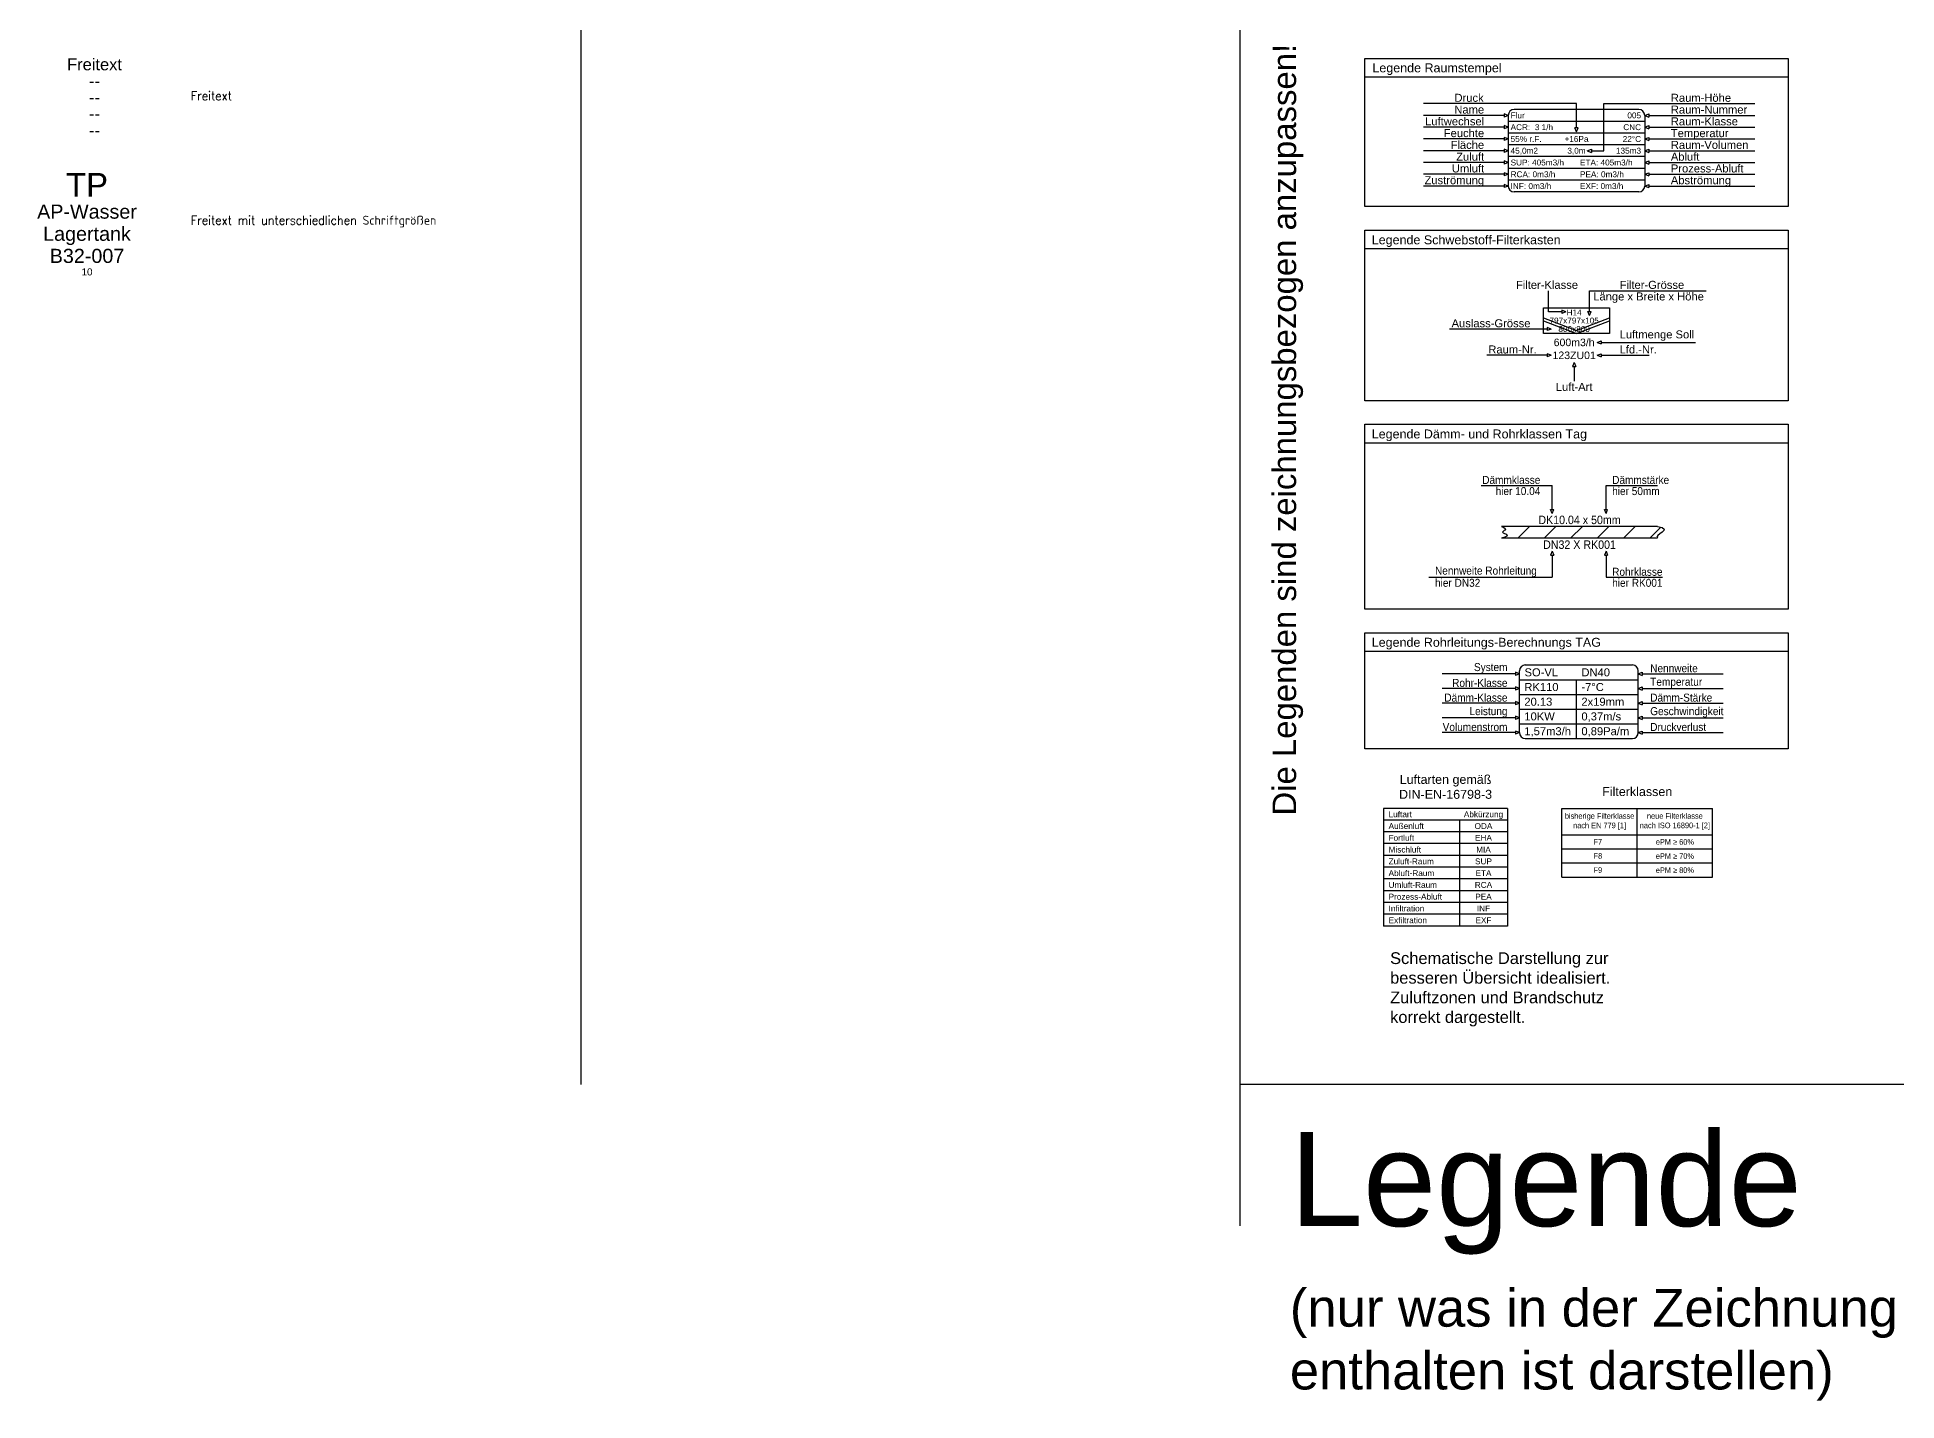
# Model space of a CAD drawing. Header units: millimetres. Extents: x -20848 to 128068, y -3359 to 40000.
# Drawn here: x -19777 to -24, y -3359 to 11118 of the extents above; entities that cross this region are included whole.
import ezdxf
from ezdxf.enums import TextEntityAlignment as Align

# ---------------------------------------------------------------- set-up
doc = ezdxf.new("R2010")
doc.units = ezdxf.units.MM
doc.header["$LTSCALE"] = 0.5
doc.layers.get('0').update_dxf_attribs({"lineweight": 18})
doc.layers.add('Z_Ansichtsfenster', color=9, linetype='Continuous', plot=False)
doc.layers.add('Z_Beschriftungen', color=3, linetype='Continuous')
doc.layers.add('Z_Legende', color=3, linetype='Continuous')
doc.styles.add('Arial', font='arial.ttf')
doc.styles.add('Roche_SchemaLegende_1', font='arial.ttf', dxfattribs={"height": 100})
doc.styles.add('RomanS', font='romans.shx')

# ---------------------------------------------------------------- blocks, each defined once
blk = doc.blocks.new('Zeichnungsbereich im Modell')
at = {"transparency": 33554687}
for p, q in [((-14000, 0), (-14000, 40000)), ((-7000, -1500), (-7000, 40000)), ((67000, 0), (-7000, 0))]:
    blk.add_line(p, q, dxfattribs=at)
at = {"transparency": 33554687, "insert": (-6471, -505), "char_height": 1000, "attachment_point": 1, "style": 'Arial'}
blk.add_mtext_dynamic_manual_height_columns('Legende\\P\\pxsm1;{\\H0.4x;(nur was in der Zeichnung enthalten ist darstellen)}', width=6471, gutter_width=4, heights=[0], dxfattribs=at)
blk = doc.blocks.new('Beschrifter_01')
at = {"transparency": 33554687, "style": 'Arial'}
for tag, height, p in [('Zeile1', 250, (0, 462.5)), ('Zeile2', 150, (0, 177.5)), ('Zeile3', 150, (0, -57.5)), ('Zeile4', 150, (0, -292.5)), ('Zeile5', 75, (0, -462.5))]:
    blk.add_attdef(tag, text='', height=height, dxfattribs=at).set_placement(p, align=Align.MIDDLE_CENTER)
blk = doc.blocks.new('Beschrifter_02')
at = {"transparency": 33554687, "style": 'Arial'}
for tag, p in [('Zeile1', (0, 350)), ('Zeile2', (0, 175)), ('Zeile3', (0, 0)), ('Zeile4', (0, -175)), ('Zeile5', (0, -350))]:
    blk.add_attdef(tag, text='', height=125, dxfattribs=at).set_placement(p, align=Align.MIDDLE_CENTER)
blk = doc.blocks.new('LegendeRaumstempel')
at = {"layer": 'Z_Legende', "color": 3, "linetype": 'Continuous', "lineweight": -3, "transparency": 33554687}
blk.add_line((4500, 1373), (0, 1373), dxfattribs=at)
at = {"layer": 'Z_Legende', "color": 3, "transparency": 33554687}
for p, q in [((2250, 1093), (623, 1093)), ((2912, 1030), (1587, 1030)), ((2250, 836), (2250, 1093)), ((2540, 1093), (4143, 1093)), ((2540, 593), (2540, 1093)), ((1482, 968), (623, 968)), ((1482, 843), (623, 843)), ((1525, 968), (1482, 985)), ((1482, 985), (1482, 951)), ((1525, 968), (1482, 951)), ((1525, 843), (1482, 860)), ((1482, 860), (1482, 826)), ((1525, 843), (1482, 826)), ((1525, 968), (1525, 218)), ((2975, 905), (1525, 905)), ((2250, 793), (2233, 836)), ((2267, 836), (2233, 836)), ((2250, 793), (2267, 836)), ((2975, 968), (3018, 985)), ((2975, 968), (3018, 951)), ((2975, 968), (2975, 218)), ((2975, 843), (3018, 860)), ((2975, 843), (3018, 826)), ((3018, 985), (3018, 951)), ((3018, 968), (4143, 968)), ((3018, 860), (3018, 826)), ((3018, 843), (4143, 843)), ((1482, 718), (623, 718)), ((1482, 593), (623, 593)), ((1525, 718), (1482, 735)), ((1482, 735), (1482, 701)), ((1525, 718), (1482, 701)), ((1525, 593), (1482, 610)), ((1482, 610), (1482, 576)), ((1525, 593), (1482, 576)), ((2975, 780), (1525, 780)), ((2975, 655), (1525, 655)), ((2365, 593), (2408, 610)), ((2365, 593), (2408, 576)), ((2408, 610), (2408, 576)), ((2408, 593), (2540, 593)), ((2975, 718), (3018, 735)), ((2975, 718), (3018, 701)), ((2975, 593), (3018, 610)), ((2975, 593), (3018, 576)), ((3018, 735), (3018, 701)), ((3018, 718), (4143, 718)), ((3018, 610), (3018, 576)), ((3018, 593), (4143, 593)), ((1482, 468), (623, 468)), ((1525, 468), (1482, 485)), ((1482, 485), (1482, 451)), ((1525, 468), (1482, 451)), ((2975, 530), (1525, 530)), ((2975, 405), (1525, 405)), ((2975, 468), (3018, 485)), ((2975, 468), (3018, 451)), ((3018, 485), (3018, 451)), ((3018, 468), (4143, 468)), ((1482, 343), (623, 343)), ((1482, 218), (623, 218)), ((1525, 343), (1482, 360)), ((1482, 360), (1482, 326)), ((1525, 343), (1482, 326)), ((1525, 218), (1482, 235)), ((1482, 235), (1482, 201)), ((1525, 218), (1482, 201)), ((2975, 280), (1525, 280)), ((2975, 343), (3018, 360)), ((2975, 343), (3018, 326)), ((2975, 218), (3018, 235)), ((2975, 218), (3018, 201)), ((3018, 360), (3018, 326)), ((3018, 343), (4143, 343)), ((3018, 235), (3018, 201)), ((3018, 218), (4143, 218)), ((2912, 155), (1587, 155))]:
    blk.add_line(p, q, dxfattribs=at)
at = {"layer": 'Z_Legende', "color": 3, "linetype": 'Continuous', "lineweight": -3, "transparency": 33554687}
blk.add_lwpolyline([(0, 1573), (4500, 1573), (4500, 0), (0, 0)], close=True, dxfattribs=at)
at = {"layer": 'Z_Legende', "color": 3, "transparency": 33554687}
for centre, start, end in [((1587, 968), 90, 180), ((2912, 968), 0, 90), ((1587, 218), 180, 270), ((2912, 218), 270, 0)]:
    blk.add_arc(centre, 62.5, start, end, dxfattribs=at)
at = {"layer": 'Z_Legende', "color": 3, "linetype": 'Continuous', "lineweight": -3, "transparency": 33554687, "style": 'Arial'}
blk.add_text('Legende Raumstempel', height=95, dxfattribs=at).set_placement((82, 1473), align=Align.MIDDLE_LEFT)
at = {"layer": 'Z_Legende', "color": 3, "transparency": 33554687, "style": 'Arial'}
for s, height, p in [('Druck', 85, (1264, 1155)), ('Name', 85, (1269, 1030)), ('005', 62.5, (2936, 968)), ('Luftwechsel', 85, (1269, 905)), ('Feuchte', 85, (1269, 780)), ('CNC', 62.5, (2936, 843)), ('Fläche', 85, (1269, 655)), ('135m3', 62.5, (2936, 593)), ('22°C', 62.5, (2936, 718)), ('Umluft', 85, (1269, 405)), ('Zuluft', 85, (1269, 530)), ('Zuströmung', 85, (1269, 280))]:
    blk.add_text(s, height=height, dxfattribs=at).set_placement(p, align=Align.MIDDLE_RIGHT)
for s, height, p in [('Raum-Höhe', 85, (3252, 1155)), ('Flur', 62.5, (1550, 968)), ('Raum-Nummer', 85, (3252, 1030)), ('ACR:  3 1/h', 62.5, (1550, 843)), ('Temperatur', 85, (3252, 780)), ('Raum-Klasse', 85, (3252, 905)), ('45,0m2', 62.5, (1550, 593)), ('55%%% r.F.', 62.5, (1550, 718)), ('Raum-Volumen', 85, (3252, 655)), ('SUP: 405m3/h', 62.5, (1550, 468)), ('ETA: 405m3/h', 62.5, (2287, 468)), ('Abluft', 85, (3252, 530)), ('Prozess-Abluft', 85, (3252, 405)), ('RCA: 0m3/h ', 62.5, (1550, 343)), ('INF: 0m3/h ', 62.5, (1550, 218)), ('PEA: 0m3/h', 62.5, (2287, 343)), ('EXF: 0m3/h', 62.5, (2287, 218)), ('Abströmung', 85, (3252, 280))]:
    blk.add_text(s, height=height, dxfattribs=at).set_placement(p, align=Align.MIDDLE_LEFT)
for s, p in [('+16Pa', (2250, 718)), ('3,0m', (2250, 593))]:
    blk.add_text(s, height=62.5, dxfattribs=at).set_placement(p, align=Align.MIDDLE_CENTER)
blk = doc.blocks.new('LegendeSchwebstofffilterkasten')
at = {"layer": 'Z_Legende', "color": 3, "linetype": 'Continuous', "lineweight": -3, "transparency": 33554687}
blk.add_line((4500, 1612), (0, 1612), dxfattribs=at)
at = {"layer": 'Z_Legende', "color": 3, "transparency": 33554687}
for p, q in [((1953, 944), (1953, 1169)), ((2388, 1169), (3626, 1169)), ((2388, 949), (2388, 1169)), ((2093, 944), (1953, 944)), ((2136, 944), (2093, 961)), ((2093, 961), (2093, 928)), ((2136, 944), (2093, 928)), ((2388, 905), (2371, 949)), ((2371, 949), (2405, 949)), ((2388, 905), (2405, 949)), ((1937, 762), (902, 762)), ((1980, 762), (1937, 778)), ((1937, 778), (1937, 745)), ((1980, 762), (1937, 745)), ((2470, 620), (2513, 637)), ((2470, 620), (2513, 604)), ((2513, 637), (2513, 604)), ((2513, 620), (3513, 620)), ((1937, 483), (1297, 483)), ((1980, 483), (1937, 500)), ((1937, 500), (1937, 467)), ((1980, 483), (1937, 467)), ((2225, 406), (2208, 363)), ((2225, 406), (2242, 363)), ((2470, 483), (2513, 500)), ((2470, 483), (2513, 467)), ((2513, 500), (2513, 467)), ((2513, 483), (3022, 483)), ((2208, 363), (2242, 363)), ((2225, 363), (2225, 208))]:
    blk.add_line(p, q, dxfattribs=at)
at = {"layer": 'Z_Legende', "color": 3, "linetype": 'Continuous', "lineweight": -3, "transparency": 33554687}
blk.add_lwpolyline([(0, 1812), (4500, 1812), (4500, 0), (0, 0)], close=True, dxfattribs=at)
at = {"layer": 'Z_Legende', "color": 253, "transparency": 33554687}
for points in [[(1900, 988), (2600, 988), (2600, 713), (1900, 713), (1900, 988)], [(1900, 882), (2250, 745), (2600, 882)], [(1900, 850), (2250, 713), (2600, 850)]]:
    blk.add_lwpolyline(points, dxfattribs=at)
at = {"layer": 'Z_Legende', "color": 3, "linetype": 'Continuous', "lineweight": -3, "transparency": 33554687, "style": 'Arial'}
blk.add_text('Legende Schwebstoff-Filterkasten', height=95, dxfattribs=at).set_placement((75, 1709), align=Align.MIDDLE_LEFT)
at = {"layer": 'Z_Legende', "color": 3, "transparency": 33554687, "style": 'Arial'}
for s, height, p in [('Filter-Klasse ', 85, (1953, 1231)), ('797x797x105', 62.5, (2225, 852)), ('800x800', 62.5, (2225, 762)), ('H14', 62.5, (2225, 937)), ('600m3/h', 80, (2225, 620)), ('123ZU01', 80, (2225, 483)), ('Luft-Art', 85, (2225, 148))]:
    blk.add_text(s, height=height, dxfattribs=at).set_placement(p, align=Align.MIDDLE_CENTER)
for s, p in [('Filter-Grösse', (2708, 1231)), ('Länge x Breite x Höhe', (2428, 1108)), ('Luftmenge Soll', (2708, 705)), ('Lfd.-Nr.', (2708, 545))]:
    blk.add_text(s, height=85, dxfattribs=at).set_placement(p, align=Align.MIDDLE_LEFT)
for s, p in [('Auslass-Grösse', (1761, 823)), ('Raum-Nr.', (1828, 545))]:
    blk.add_text(s, height=85, dxfattribs=at).set_placement(p, align=Align.MIDDLE_RIGHT)
blk = doc.blocks.new('LegendeDämmRohrklassenTag')
at = {"layer": 'Z_Legende', "color": 3, "linetype": 'Continuous', "lineweight": -3, "transparency": 33554687}
blk.add_line((4500, 1762), (0, 1762), dxfattribs=at)
at = {"layer": 'Z_Legende', "color": 3, "transparency": 33554687}
for p, q in [((1238, 1311), (1992, 1311)), ((1992, 1057), (1992, 1311)), ((2565, 1057), (2565, 1311)), ((2565, 1311), (3110, 1311)), ((1992, 1014), (1975, 1057)), ((1975, 1057), (2008, 1057)), ((1992, 1014), (2008, 1057)), ((2565, 1014), (2548, 1057)), ((2548, 1057), (2581, 1057)), ((2565, 1014), (2581, 1057)), ((1992, 616), (1975, 573)), ((1992, 616), (2008, 573)), ((2565, 616), (2548, 573)), ((2565, 616), (2581, 573)), ((1975, 573), (2008, 573)), ((1992, 573), (1992, 337)), ((2548, 573), (2581, 573)), ((2565, 573), (2565, 337)), ((683, 337), (1992, 337)), ((2565, 337), (3164, 337))]:
    blk.add_line(p, q, dxfattribs=at)
at = {"layer": 'Z_Legende', "transparency": 33554687}
for p, q in [((3111, 877), (1452, 877)), ((1465, 872), (1471, 877)), ((1626, 752), (1751, 877)), ((1907, 752), (2032, 877)), ((2187, 752), (2313, 877)), ((2468, 752), (2593, 877)), ((2749, 752), (2874, 877)), ((3029, 752), (3147, 870)), ((3111, 752), (1452, 752)), ((1453, 752), (1453, 753))]:
    blk.add_line(p, q, dxfattribs=at)
at = {"layer": 'Z_Legende', "color": 3, "linetype": 'Continuous', "lineweight": -3, "transparency": 33554687}
blk.add_lwpolyline([(0, 1962), (4500, 1962), (4500, 0), (0, 0)], close=True, dxfattribs=at)
at = {"layer": 'Z_Legende', "transparency": 33554687}
for points in [[(1452, 877), (1546, 844), (1369, 815), (1578, 786), (1452, 752)], [(3111, 877), (3295, 848), (3056, 782), (3111, 752)]]:
    blk.add_open_spline(points, degree=3, dxfattribs=at)
at = {"layer": 'Z_Legende', "color": 3, "linetype": 'Continuous', "lineweight": -3, "transparency": 33554687, "style": 'Arial'}
blk.add_text('Legende Dämm- und Rohrklassen Tag', height=95, dxfattribs=at).set_placement((75, 1859), align=Align.MIDDLE_LEFT)
at = {"layer": 'Z_Legende', "color": 3, "transparency": 33554687, "char_height": 85, "style": 'Arial'}
for s, insert, width, attachment_point in [('{\\W0.9;Dämmklasse}', (1866, 1370), 928.9, 6), ('{\\W0.9;Dämmstärke}', (2629, 1370), 788.42, 4), ('{\\W0.9;hier 10.04}', (1866, 1252), 574.79, 6), ('{\\W0.9;hier 50mm}', (2629, 1252), 817.42, 4), ('{\\W0.9;Nennweite Rohrleitung}', (747, 395), 1372.36, 4), ('{\\W0.9;Rohrklasse}', (2629, 395), 1047.69, 4), ('{\\W0.9;hier DN32}', (747, 278), 928.9, 4), ('{\\W0.9;hier RK001}', (2629, 278), 928.9, 4)]:
    blk.add_mtext(s, dxfattribs=dict(at, insert=insert, width=width, attachment_point=attachment_point))
at = {"layer": 'Z_Legende', "transparency": 33554687, "char_height": 90, "width": 1441.67, "attachment_point": 5, "style": 'Arial'}
for s, insert in [('{\\W0.9;DK10.04 x 50mm}', (2282, 946)), ('{\\W0.9;DN32 X RK001}', (2282, 683))]:
    blk.add_mtext(s, dxfattribs=dict(at, insert=insert))
blk = doc.blocks.new('LegendeRohrleitungsBerechnungsTag')
at = {"layer": 'Z_Legende', "color": 3, "linetype": 'Continuous', "lineweight": -3, "transparency": 33554687}
blk.add_line((4500, 1034), (0, 1034), dxfattribs=at)
at = {"layer": 'Z_Legende', "color": 3, "transparency": 33554687}
for p, q in [((1601, 798), (823, 798)), ((1644, 798), (1601, 814)), ((1601, 814), (1601, 781)), ((1644, 798), (1601, 781)), ((2906, 798), (2949, 814)), ((2906, 798), (2949, 781)), ((2949, 814), (2949, 781)), ((2949, 798), (3809, 798)), ((1601, 641), (823, 641)), ((1644, 641), (1601, 658)), ((1601, 658), (1601, 625)), ((1644, 641), (1601, 625)), ((2906, 641), (2949, 658)), ((2906, 641), (2949, 625)), ((2949, 658), (2949, 625)), ((2949, 641), (3809, 641)), ((1601, 485), (823, 485)), ((1644, 485), (1601, 502)), ((1601, 502), (1601, 469)), ((1644, 485), (1601, 469)), ((2906, 485), (2949, 502)), ((2906, 485), (2949, 469)), ((2949, 502), (2949, 469)), ((2949, 485), (3809, 485)), ((1601, 329), (823, 329)), ((1644, 329), (1601, 346)), ((1601, 346), (1601, 312)), ((1644, 329), (1601, 312)), ((2906, 329), (2949, 346)), ((2906, 329), (2949, 312)), ((2949, 346), (2949, 312)), ((2949, 329), (3809, 329)), ((1601, 173), (823, 173)), ((1644, 173), (1601, 189)), ((1601, 189), (1601, 156)), ((1644, 173), (1601, 156)), ((2906, 173), (2949, 189)), ((2906, 173), (2949, 156)), ((2949, 189), (2949, 156)), ((2949, 173), (3809, 173))]:
    blk.add_line(p, q, dxfattribs=at)
at = {"layer": 'Z_Legende', "transparency": 33554687}
for p, q in [((1644, 173), (1644, 829)), ((1706, 891), (2844, 891)), ((2906, 173), (2906, 829)), ((2906, 173), (2906, 829)), ((1644, 735), (2906, 735)), ((2250, 110), (2250, 735)), ((1644, 579), (2906, 579)), ((1644, 423), (2906, 423)), ((1644, 266), (2906, 266)), ((1706, 110), (2844, 110))]:
    blk.add_line(p, q, dxfattribs=at)
at = {"layer": 'Z_Legende', "color": 3, "linetype": 'Continuous', "lineweight": -3, "transparency": 33554687}
blk.add_lwpolyline([(0, 1234), (4500, 1234), (4500, 0), (0, 0)], close=True, dxfattribs=at)
at = {"layer": 'Z_Legende', "transparency": 33554687}
for centre, start, end in [((1706, 829), 90, 180), ((2844, 829), 0, 90), ((1706, 173), 180, 270), ((2844, 173), 270, 0)]:
    blk.add_arc(centre, 62.5, start, end, dxfattribs=at)
at = {"layer": 'Z_Legende', "color": 3, "linetype": 'Continuous', "lineweight": -3, "transparency": 33554687, "style": 'Arial'}
blk.add_text('Legende Rohrleitungs-Berechnungs TAG ', height=95, dxfattribs=at).set_placement((75, 1132), align=Align.MIDDLE_LEFT)
at = {"layer": 'Z_Legende', "transparency": 33554687, "style": 'Arial'}
blk.add_text('SO-VL', height=85, dxfattribs=at).set_placement((1876, 813), align=Align.MIDDLE_CENTER)
for s, p in [('DN40', (2302, 813)), ('RK110', (1696, 657)), ('-7°C', (2302, 657)), ('20.13', (1696, 501)), ('2x19mm', (2302, 501)), ('10KW', (1696, 345)), ('1,57m3/h', (1696, 188)), ('0,37m/s', (2302, 345)), ('0,89Pa/m', (2302, 188))]:
    blk.add_text(s, height=85, dxfattribs=at).set_placement(p, align=Align.MIDDLE_LEFT)
at = {"layer": 'Z_Legende', "color": 3, "transparency": 33554687, "char_height": 85, "width": 977.99, "style": 'Arial'}
for s, insert, attachment_point in [('{\\W0.9;System}', (1517, 856), 6), ('{\\W0.9;Nennweite}', (3033, 856), 4), ('{\\W0.9;Rohr-Klasse}', (1517, 700), 6), ('{\\W0.9;Temperatur}', (3033, 700), 4), ('{\\W0.9;Dämm-Klasse}', (1517, 544), 6), ('{\\W0.9;Leistung}', (1517, 388), 6), ('{\\W0.9;Geschwindigkeit}', (3033, 388), 4), ('{\\W0.9;Dämm-Stärke}', (3033, 544), 4), ('{\\W0.9;Volumenstrom}', (1517, 232), 6), ('{\\W0.9;Druckverlust}', (3033, 232), 4)]:
    blk.add_mtext(s, dxfattribs=dict(at, insert=insert, attachment_point=attachment_point))

msp = doc.modelspace()

# ---------------------------------------------------------------- linework, layer by layer
at = {"layer": 'Z_Legende', "color": 3, "transparency": 33554687}
for p, q in [((-4159, 2931), (-5475, 2931)), ((-5475, 2931), (-5475, 1681)), ((-4159, 2806), (-5475, 2806)), ((-4669, 2806), (-4669, 1681)), ((-4159, 2931), (-4159, 1681)), ((-3581, 2201), (-3581, 2931)), ((-3581, 2931), (-1981, 2931)), ((-2781, 2201), (-2781, 2931)), ((-1981, 2201), (-1981, 2931)), ((-4159, 2681), (-5475, 2681)), ((-3581, 2651), (-1981, 2651)), ((-4159, 2556), (-5475, 2556)), ((-4159, 2431), (-5475, 2431)), ((-3581, 2501), (-1981, 2501)), ((-4159, 2306), (-5475, 2306)), ((-4159, 2181), (-5475, 2181)), ((-3581, 2351), (-1981, 2351)), ((-3581, 2201), (-1981, 2201)), ((-4159, 2056), (-5475, 2056)), ((-4159, 1931), (-5475, 1931)), ((-4159, 1806), (-5475, 1806)), ((-4159, 1681), (-5475, 1681))]:
    msp.add_line(p, q, dxfattribs=at)

# ---------------------------------------------------------------- block references
at = {"layer": 'Z_Ansichtsfenster', "transparency": 33554687}
msp.add_blockref('Zeichnungsbereich im Modell', (0, 0), dxfattribs=at)
at = {"layer": 'Z_Beschriftungen', "transparency": 33554687}
for name, p, values in [('Beschrifter_02', (-19168, 10480), {'Zeile1': 'Freitext', 'Zeile2': '--', 'Zeile3': '--', 'Zeile4': '--', 'Zeile5': '--'}), ('Beschrifter_01', (-19248, 9089), {'Zeile1': 'TP', 'Zeile2': 'AP-Wasser', 'Zeile3': 'Lagertank', 'Zeile4': 'B32-007', 'Zeile5': '10'})]:
    msp.add_blockref(name, p, dxfattribs=at).add_auto_attribs(values)
at = {"layer": 'Z_Legende', "transparency": 33554687}
for name, p in [('LegendeRaumstempel', (-5676, 9320)), ('LegendeSchwebstofffilterkasten', (-5676, 7258)), ('LegendeDämmRohrklassenTag', (-5676, 5047)), ('LegendeRohrleitungsBerechnungsTag', (-5676, 3562))]:
    msp.add_blockref(name, p, dxfattribs=at)

# ---------------------------------------------------------------- texts
at = {"layer": 'Z_Legende', "color": 3, "linetype": 'Continuous', "lineweight": -3, "transparency": 33554687, "style": 'RomanS', "width": 0.925926}
for s, p in [('Freitext', (-18146, 10496)), ('Freitext mit unterschiedlichen Schriftgrößen', (-18146, 9175))]:
    msp.add_text(s, height=95, dxfattribs=at).set_placement(p, align=Align.MIDDLE_LEFT)
at = {"layer": 'Z_Legende', "color": 3, "linetype": 'Continuous', "lineweight": -3, "transparency": 33554687, "style": 'Arial'}
msp.add_text('Filterklassen', height=95, dxfattribs=at).set_placement((-2781, 3033), align=Align.BOTTOM_CENTER)
at = {"layer": 'Z_Legende', "color": 240, "transparency": 33554687, "insert": (-6492, 6951), "char_height": 250, "attachment_point": 5, "rotation": 90, "style": 'Arial'}
msp.add_mtext_dynamic_manual_height_columns('Die Legenden sind zeichnungsbezogen anzupassen!', width=9764.9, gutter_width=500, heights=[0], dxfattribs=at)
at = {"layer": 'Z_Legende', "color": 3, "transparency": 33554687, "insert": (-4817, 3031), "char_height": 95, "attachment_point": 8, "style": 'Arial'}
msp.add_mtext_dynamic_manual_height_columns('Luftarten gemäß  \\PDIN-EN-16798-3', width=3500.66, gutter_width=500, heights=[0], dxfattribs=at)
at = {"layer": 'Z_Legende', "color": 3, "transparency": 33554687, "char_height": 60, "width": 977.99, "attachment_point": 5, "style": 'Arial'}
for s, insert in [('{\\W0.9;bisherige Filterklasse\\Pnach EN 779 [1]}', (-3181, 2791)), ('{\\W0.9;neue Filterklasse\\Pnach ISO 16890-1 [2]}', (-2381, 2791)), ('{\\W0.9;F7}', (-3199, 2576)), ('{\\W0.9;ePM ≥ 60%}', (-2381, 2574)), ('{\\W0.9;F8}', (-3199, 2426)), ('{\\W0.9;ePM ≥ 70%}', (-2381, 2424)), ('{\\W0.9;F9}', (-3199, 2276)), ('{\\W0.9;ePM ≥ 80%}', (-2381, 2274))]:
    msp.add_mtext(s, dxfattribs=dict(at, insert=insert))
at = {"layer": 'Z_Legende', "transparency": 33554687, "insert": (-5406, 1403), "char_height": 125, "width": 6346.64, "attachment_point": 1, "style": 'Roche_SchemaLegende_1'}
msp.add_mtext('Schematische Darstellung zur \\Pbesseren Übersicht idealisiert.^JZuluftzonen und Brandschutz \\Pkorrekt dargestellt.', dxfattribs=at)
at = {"layer": 'Z_Legende', "color": 3, "transparency": 33554687, "style": 'Arial'}
for tag, p in [('Außenluft', (-5422, 2743)), ('Luftart', (-5422, 2868)), ('Fortluft', (-5422, 2618)), ('Zuluft-Raum', (-5422, 2368)), ('Mischluft', (-5422, 2493)), ('Abluft-Raum', (-5422, 2243)), ('Umluft-Raum', (-5422, 2118)), ('Prozess-Abluft', (-5422, 1993)), ('Exfiltration', (-5422, 1743)), ('Infiltration', (-5422, 1868))]:
    msp.add_attdef(tag, text='--', height=62.5, dxfattribs=at).set_placement(p, align=Align.MIDDLE_LEFT)
for tag, p in [('Abkürzung', (-4414, 2868)), ('ODA', (-4414, 2743)), ('EHA', (-4414, 2618)), ('SUP', (-4414, 2368)), ('MIA', (-4414, 2493)), ('ETA', (-4414, 2243)), ('RCA', (-4414, 2118)), ('PEA', (-4414, 1993)), ('INF', (-4414, 1868)), ('EXF', (-4414, 1743))]:
    msp.add_attdef(tag, text='--', height=62.5, dxfattribs=at).set_placement(p, align=Align.MIDDLE_CENTER)

doc.saveas('drawing.dxf')
